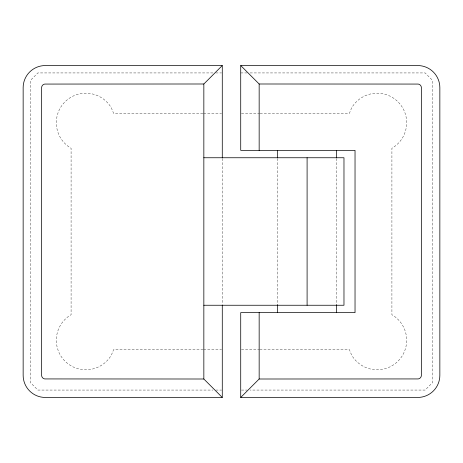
<?xml version="1.0" encoding="UTF-8"?>
<svg xmlns="http://www.w3.org/2000/svg" width="463" height="463" viewBox="0 0 463 463"><rect width="100%" height="100%" fill="white"/><g stroke="black" fill="none" stroke-linecap="round" stroke-linejoin="round"><path stroke-width="0.35" stroke-dasharray="2.31 1.74" d="M212.882 72.934L37.902 72.934L30.523 80.307L30.523 382.693L37.902 390.066L212.882 390.066M215.775 72.934L221.557 72.934M240.719 72.934L247.225 72.934M250.118 72.934L425.098 72.934L432.477 80.307L432.477 382.693L425.098 390.066L250.118 390.066M202.863 113.499L113.678 113.499L111.386 107.966A29.499 29.499 0 0 0 64.976 101.854A29.499 29.499 0 0 0 71.088 148.264L71.088 314.736A29.499 29.499 0 0 0 64.976 361.146A29.499 29.499 0 0 0 111.386 355.034L113.678 349.501L202.863 349.501M203.581 113.499L221.563 113.499M241.437 113.499L259.419 113.499M260.137 113.499L349.322 113.499L351.614 107.966A29.499 29.499 0 0 1 398.024 101.854A29.499 29.499 0 0 1 391.912 148.264L391.912 314.736A29.499 29.499 0 0 1 398.024 361.146A29.499 29.499 0 0 1 351.614 355.034L349.322 349.501L260.137 349.501M203.581 349.501L221.563 349.501M241.437 349.501L259.419 349.501M215.775 390.066L221.557 390.066M241.443 390.066L247.225 390.066M336.595 158.468L336.595 304.706M277.597 158.468L277.597 304.706M222.281 158.473L222.281 304.527"/><path stroke-width="0.69" d="M222.281 305.25L222.281 397.445L203.842 379.006L203.842 83.994L222.281 65.555L222.281 157.75M240.719 397.445L259.158 379.006L418.199 378.931A3.646 3.646 0 0 0 421.342 375.794L421.342 87.206A3.646 3.646 0 0 0 418.199 84.069L259.158 83.994L240.719 65.555L240.719 150.371L355.034 150.371L355.034 312.629L240.719 312.629L240.719 397.445L417.724 397.445A22.126 22.126 0 0 0 439.85 375.319L439.85 87.681A22.126 22.126 0 0 0 417.724 65.555L240.719 65.555M222.281 65.555L45.276 65.555A22.126 22.126 0 0 0 23.15 87.681L23.15 375.319A22.126 22.126 0 0 0 45.276 397.445L222.281 397.445M203.842 83.994L44.801 84.069A3.646 3.646 0 0 0 41.658 87.206L41.658 375.794A3.646 3.646 0 0 0 44.801 378.931L203.842 379.006M203.842 157.75L343.974 157.75L343.974 305.25L203.842 305.25M336.595 150.371L336.595 157.75M336.595 304.706L336.595 312.629M307.096 157.75L307.096 305.25M277.597 150.371L277.597 157.75M277.597 304.706L277.597 312.629M259.158 83.994L259.158 150.371M259.158 312.629L259.158 379.006"/></g></svg>
